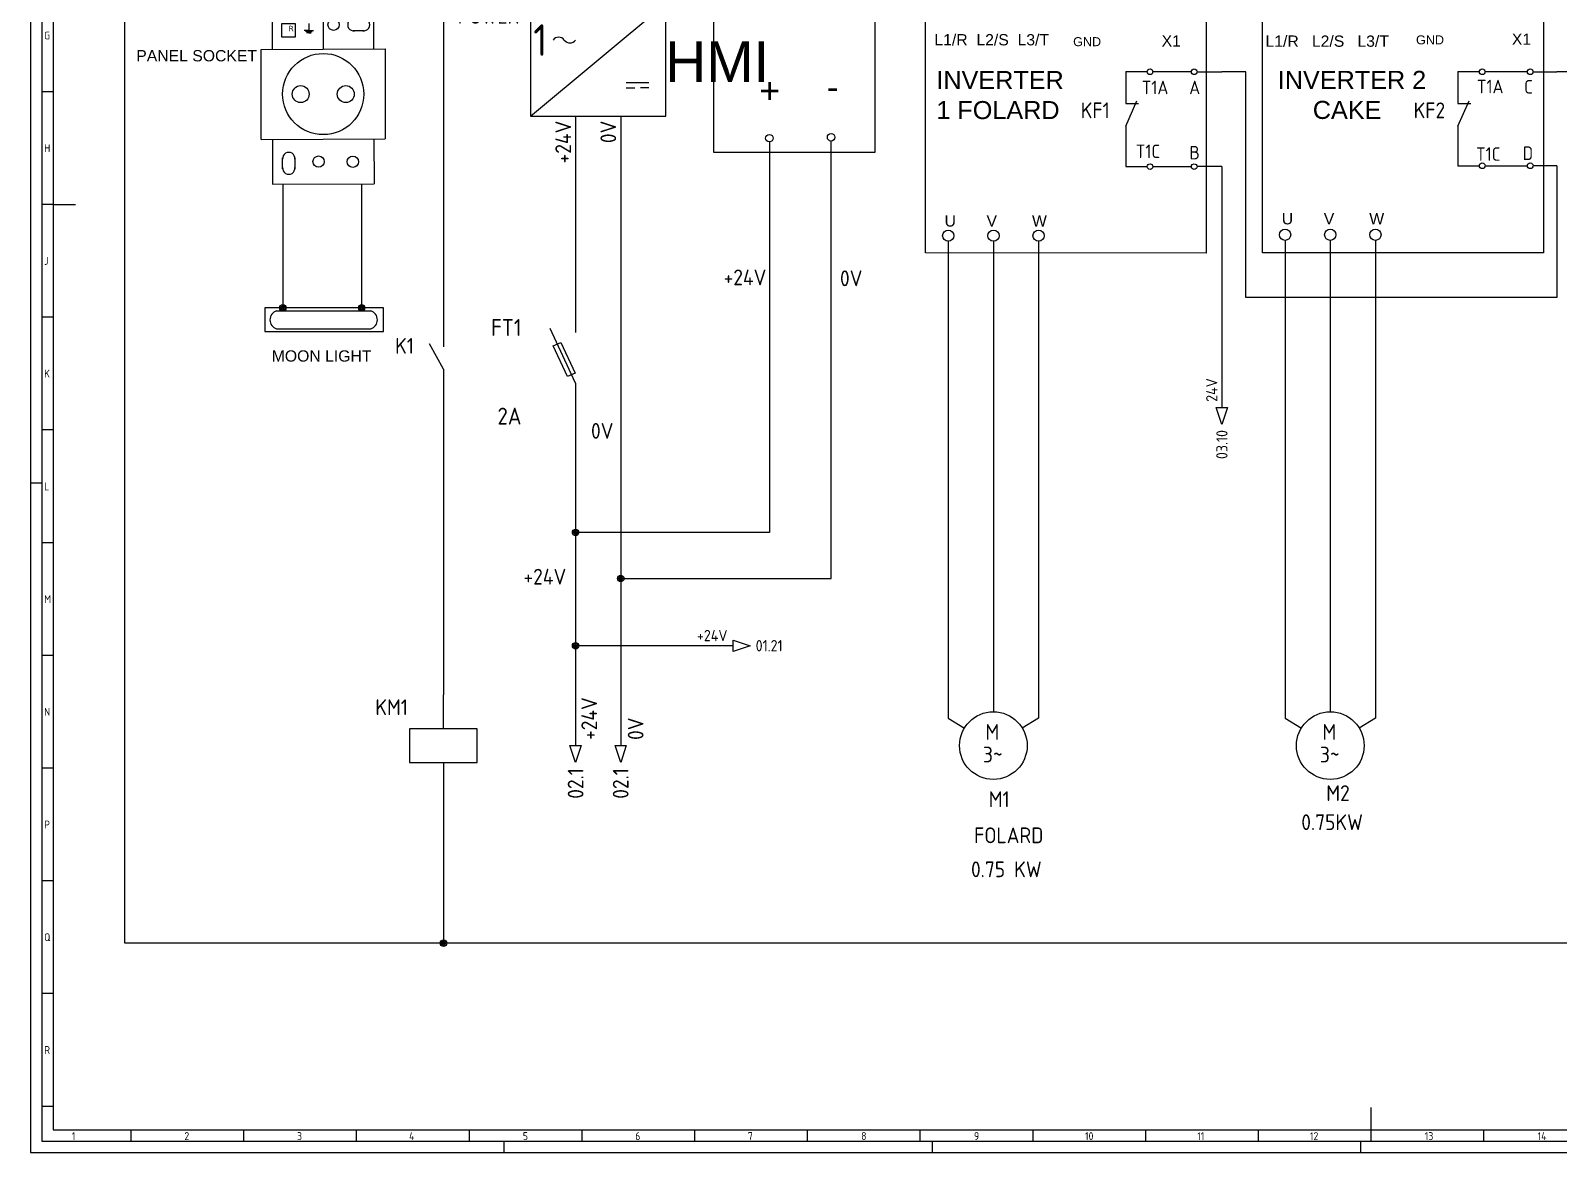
# Model space of a CAD drawing. Header units: millimetres. Extents: x 0 to 1189, y 5 to 846.
# Drawn here: x 0 to 678, y 5 to 503 of the extents above; entities that cross this region are included whole.
import ezdxf
from ezdxf.enums import TextEntityAlignment as Align

# ---------------------------------------------------------------- set-up
doc = ezdxf.new("R2010")
doc.units = ezdxf.units.MM
doc.header["$LTSCALE"] = 12
for name, color, linetype in [('035', 5, 'Continuous'), ('07', 7, 'Continuous'), ('DESC', 7, 'Continuous'), ('MISC', 7, 'Continuous'), ('RED_2.5mm^2', 1, 'Continuous'), ('SYMS', 7, 'Continuous'), ('TAGS', 7, 'Continuous'), ('TERMS', 7, 'Continuous'), ('WIREFIXED', 7, 'Continuous'), ('WIRENO', 7, 'Continuous'), ('WIREREF', 61, 'Continuous'), ('XREF', 7, 'Continuous')]:
    doc.layers.add(name, color=color, linetype=linetype)
doc.styles.add('ISO Proportional', font='isocp.shx')
doc.styles.add('WD_IEC', font='isocp2.shx', dxfattribs={"width": 0.9, "height": 4})

# ---------------------------------------------------------------- blocks, each defined once
blk = doc.blocks.new('IEC_border_a0')
at = {"layer": '035', "color": 0}
for p, q in [((0, 841), (0, 0)), ((10, 470.5), (5.02, 470.5)), ((10, 420.5), (5.02, 420.5)), ((10, 370.5), (5.02, 370.5)), ((10, 320.5), (5.02, 320.5)), ((0, 297), (5, 297)), ((10.02, 270.46), (5.03, 270.46)), ((10.02, 220.46), (5.03, 220.46)), ((10.02, 170.46), (5.03, 170.46)), ((10.02, 120.46), (5.03, 120.46)), ((10.02, 70.46), (5.03, 70.46)), ((10.03, 20.42), (5.05, 20.42)), ((44.5, 10), (44.5, 5)), ((94.5, 10), (94.5, 5)), ((144.5, 10), (144.5, 5)), ((194.5, 10), (194.5, 5)), ((244.5, 10), (244.5, 5)), ((294.5, 10), (294.5, 5)), ((344.5, 10), (344.5, 5)), ((394.5, 10), (394.5, 5)), ((444.5, 10), (444.5, 5)), ((494.5, 10), (494.5, 5)), ((544.5, 10), (544.5, 5)), ((594.5, 10), (594.5, 5)), ((644.5, 10), (644.5, 5)), ((0, 0), (1189, 0)), ((210, 0), (210, 5)), ((400, 0), (400, 5)), ((590, 0), (590, 5))]:
    blk.add_line(p, q, dxfattribs=at)
blk.add_lwpolyline([(10, 10), (1179, 10), (1179, 831), (10, 831)], close=True, dxfattribs=at)
at = {"layer": '07', "color": 0}
for p, q in [((10, 420.5), (20, 420.5)), ((594.5, 20), (594.5, 10))]:
    blk.add_line(p, q, dxfattribs=at)
blk.add_lwpolyline([(5, 5), (1184, 5), (1184, 836), (5, 836)], close=True, dxfattribs=at)
at = {"layer": '035', "color": 0, "style": 'ISO Proportional'}
for s, p in [('G', (6.02, 493.75)), ('H', (6.02, 443.75)), ('J', (6.02, 393.75)), ('K', (6.02, 343.75)), ('L', (6.03, 293.72)), ('M', (6.03, 243.72)), ('N', (6.03, 193.72)), ('P', (6.03, 143.72)), ('Q', (6.03, 93.72)), ('R', (6.05, 43.68)), ('1', (18.31, 5.5)), ('2', (68.23, 5.5)), ('3', (118.18, 5.5)), ('4', (167.88, 5.5)), ('5', (218.34, 5.5)), ('6', (268.19, 5.5)), ('7', (318.17, 5.5)), ('8', (368.42, 5.5)), ('9', (418.46, 5.5)), ('10', (467.72, 5.5)), ('11', (517.49, 5.5)), ('12', (567.49, 5.5)), ('13', (618.42, 5.5)), ('14', (668.46, 5.5))]:
    blk.add_text(s, height=3.5, dxfattribs=at).set_placement(p)
blk = doc.blocks.new('VCR21')
for p, q in [((0, 7.5), (0, 2.5)), ((0, -2.5), (-3.12, 3.12)), ((0, -2.5), (0, -7.5))]:
    blk.add_line(p, q)
at = {"style": 'WD_IEC'}
for tag, p in [('INST', (-5.25, 6.75)), ('LOC', (-5.25, 3.75)), ('TAG2', (-5.25, 0.75)), ('XREF', (-5.25, -3.75)), ('DESC1', (-5.25, -6.75)), ('DESC2', (-5.25, -9.75)), ('DESC3', (-5.25, -12.75))]:
    blk.add_attdef(tag, text='', height=2.5, dxfattribs=at).set_placement(p, align=Align.RIGHT)
blk.add_attdef('TERM01', text='', height=2, rotation=90, dxfattribs=at).set_placement((-1, 7.5), align=Align.RIGHT)
at = {"style": 'WD_IEC', "flags": 1}
for tag, p, height in [('X2TERM01', (0, 7.5), 0.32), ('X4LINK', (-2.75, 0), 0.32), ('X1LINK', (-0.5, 0), 0.32), ('CONTACT', (4, -3.5), 1), ('FAMILY', (4, -5), 1), ('COMMON', (5.25, -4.75), 1), ('X8TERM02', (0, -7.5), 0.32)]:
    blk.add_attdef(tag, p, '', height=height, dxfattribs=at)
at = {"style": 'WD_IEC'}
blk.add_attdef('TERM02', (-1, -7.5), '', height=2, rotation=90, dxfattribs=at)
blk = doc.blocks.new('VPW1_1PH')
for p, q in [((-5, -25), (25, 0)), ((16.25, -17.5), (21.25, -17.5)), ((16.25, -18.75), (18.125, -18.75)), ((21.25, -18.75), (19.375, -18.75))]:
    blk.add_line(p, q)
blk.add_lwpolyline([(-5, 0), (-5, -25), (25, -25), (25, 0)], close=True)
for centre, start, end in [((1.25, -9.0625), 36.869898, 143.130102), ((3.75, -7.1875), 216.869898, 323.130102)]:
    blk.add_arc(centre, 1.5625, start, end)
at = {"style": 'WD_IEC'}
blk.add_text('1', height=7, dxfattribs=at).set_placement((-1.25, -8.125), align=Align.MIDDLE_RIGHT)
for tag, p in [('TERM01', (-1, 1)), ('TERM02', (9, 1)), ('TERM03', (19, 1))]:
    blk.add_attdef(tag, p, '', height=2, rotation=90, dxfattribs=at)
for tag, p in [('INST', (-7.5, 2.5)), ('LOC', (-7.5, -1)), ('TAG1', (-7.5, -4.5)), ('RATING1', (-7.5, -9)), ('XREF', (-7.5, -13)), ('DESC1', (-7.5, -16.85)), ('DESC2', (-7.5, -20.35)), ('DESC3', (-7.5, -23.85))]:
    blk.add_attdef(tag, text='', height=2.5, dxfattribs=at).set_placement(p, align=Align.RIGHT)
at = {"style": 'WD_IEC', "flags": 1}
for tag, p, height in [('X2TERM01', (0, 0), 0.32), ('X2TERM02', (10, 0), 0.32), ('X2TERM03', (20, 0), 0.32), ('MFG', (27.75, -1), 1.5), ('CAT', (27.75, -3.5), 1.5), ('ASSYCODE', (26, -21.5), 1), ('FAMILY', (26, -23), 1), ('CATDESC', (26, -24.5), 1), ('X8TERM04', (5, -25), 0.32), ('X8TERM05', (15, -25), 0.32)]:
    blk.add_attdef(tag, p, '', height=height, dxfattribs=at)
at = {"style": 'WD_IEC'}
for tag, p in [('TERM04', (4, -26)), ('TERM05', (14, -26))]:
    blk.add_attdef(tag, text='', height=2, rotation=90, dxfattribs=at).set_placement(p, align=Align.RIGHT)
blk = doc.blocks.new('VT0_02')
blk.add_circle((0, 0), 1.25)
at = {"style": 'WD_IEC'}
blk.add_attdef('TAG1', text='', height=2.5, dxfattribs=at).set_placement((-0.5, 1.75), align=Align.RIGHT)
at = {"style": 'WD_IEC', "flags": 1}
for tag, p in [('X4TERM01', (-1.25, 0)), ('X2TERM01', (0, 1.25)), ('X1TERM01', (1.25, 0)), ('X8TERM01', (0, -1.25))]:
    blk.add_attdef(tag, p, '', height=0.32, dxfattribs=at)
blk = doc.blocks.new('VMO13')
blk.add_circle((0, 0), 7.5)
at = {"style": 'WD_IEC'}
for tag, p in [('INST', (-12.88, 12.75)), ('LOC', (-12.88, 9.25)), ('TAG1', (-12.88, 5.75)), ('DESC1', (-12.88, 1.5)), ('DESC2', (-12.88, -2)), ('DESC3', (-12.88, -5.5)), ('RATING1', (-12.88, -9)), ('RATING2', (-12.88, -12.5)), ('RATING3', (-12.88, -16)), ('RATING4', (-12.95, -19.58))]:
    blk.add_attdef(tag, text='', height=2.5, dxfattribs=at).set_placement(p, align=Align.RIGHT)
blk.add_attdef('TERM02', (-0.69, 7.75), '', height=2, rotation=90, dxfattribs=at)
at = {"style": 'WD_IEC', "flags": 1}
for tag, p, height in [('MFG', (12.75, 9), 1.5), ('X2TERM02', (0, 7.5), 0.32), ('CAT', (12.75, 6.5), 1.5), ('X0TERM01', (-6.4, 3.9), 0.32), ('X0TERM03', (6.4, 3.9), 0.32), ('X4LINK', (-7.5, 0), 0.32), ('X1LINK', (7.5, 0), 0.32), ('X8TERM04', (0, -7.5), 0.32), ('ASSYCODE', (1, -9), 1), ('FAMILY', (1, -10.5), 1), ('CATDESC', (1, -12), 1)]:
    blk.add_attdef(tag, p, '', height=height, dxfattribs=at)
at = {"style": 'WD_IEC'}
for tag, p in [('TERM01', (-7.35, 4.34)), ('TERM03', (9.35, 4.53)), ('TERM04', (-0.59, -7.92))]:
    blk.add_attdef(tag, text='', height=2, rotation=90, dxfattribs=at).set_placement(p, align=Align.RIGHT)
for tag, p in [('M', (-0.22, 1.27)), ('3~', (-0.12, -3.73))]:
    blk.add_attdef(tag, text='', height=2.5, dxfattribs=at).set_placement(p, align=Align.CENTER)
at = {"lineweight": 15, "style": 'WD_IEC'}
blk.add_attdef('XREF', text='', height=2.5, dxfattribs=at).set_placement((-13.19, -22.86), align=Align.RIGHT)
blk = doc.blocks.new('WD_WNV')
at = {"linetype": 'Continuous', "style": 'WD_IEC', "width": 0.8}
blk.add_attdef('WIRENO', text='', height=2.5, dxfattribs=at).set_placement((-1.6, 0), align=Align.MIDDLE_RIGHT)
at = {"style": 'WD_IEC', "flags": 1}
for tag, p in [('W08USER', (-1, 0.375)), ('W04USER', (-1, 0.875)), ('W05USER', (-1, 0.75)), ('W09USER', (-1, 0.25)), ('W03USER', (-1, 1)), ('W06USER', (-1, 0.625)), ('W07USER', (-1, 0.5)), ('W02USER', (-1, 1.125)), ('W01USER', (-1, 1.25)), ('W10USER', (-1, 0.125))]:
    blk.add_attdef(tag, text='', height=0.08, dxfattribs=at).set_placement(p, align=Align.CENTER)
blk = doc.blocks.new('HA1S4')
blk.add_lwpolyline([(0, -3.75), (-1.25, 0), (1.25, 0)], close=True)
at = {"style": 'WD_IEC', "flags": 8}
blk.add_attdef('WIRENO', (-1, 1.25), '', height=2.5, rotation=90, dxfattribs=at)
at = {"style": 'WD_IEC'}
blk.add_attdef('DESC1', text='', height=2.5, rotation=90, dxfattribs=at).set_placement((1, 1.25), align=Align.TOP_LEFT)
at = {"style": 'WD_IEC', "flags": 1}
blk.add_attdef('X2TERM01', (0, 0), '', height=0.32, dxfattribs=at)
blk.add_attdef('SIGCODE', text='', height=1, dxfattribs=at).set_placement((-2.5, -3.2), align=Align.RIGHT)
at = {"style": 'WD_IEC'}
blk.add_attdef('XREF', text='', height=2.5, rotation=90, dxfattribs=at).set_placement((0, -5), align=Align.MIDDLE_RIGHT)
blk = doc.blocks.new('HT0W02')
blk.add_circle((0, 0), 1.25)
at = {"style": 'WD_IEC'}
for tag, p in [('INST', (-2.25, 6.5)), ('LOC', (-2.25, 3.5)), ('DESC2', (-2.25, -9.25)), ('DESC1', (-2.25, -6.25)), ('DESC3', (-2.25, -12.25))]:
    blk.add_attdef(tag, text='', height=2.5, dxfattribs=at).set_placement(p, align=Align.RIGHT)
at = {"style": 'WD_IEC', "flags": 1}
for tag, p, height in [('ASSYCODE', (2.75, 10.75), 1), ('CATDESC', (2.75, 9.25), 1), ('MFG', (2.75, 7.25), 1.5), ('X4TERM01', (-1.25, 0), 0.25), ('X4TERMDESC01', (-1.25, 0.5), 0.4), ('STRIPSEQ', (0, 0), 0.025), ('X2TERM01', (0, 1.25), 0.25), ('X2TERMDESC01', (0, 1.75), 0.4), ('X1TERM01', (1.25, 0), 0.25), ('X1TERMDESC01', (1.25, 0.5), 0.4), ('CAT', (2.75, 4.75), 1.5), ('LINKTERM', (0, -0.0375), 0.025), ('X8TERM01', (0, -1.25), 0.25), ('X8TERMDESC01', (0, -0.75), 0.4)]:
    blk.add_attdef(tag, p, '', height=height, dxfattribs=at)
at = {"style": 'WD_IEC', "flags": 8}
for tag, p in [('TAGSTRIP', (-2.25, 0.5)), ('WIRENO', (-2.25, -3.25))]:
    blk.add_attdef(tag, text='', height=2.5, dxfattribs=at).set_placement(p, align=Align.RIGHT)
blk = doc.blocks.new('VCR22')
for p, q in [((0, 7.5), (0, 2.5)), ((0, -2.5), (2.5, 3.12)), ((0, 2.5), (2.87, 2.5)), ((0, -2.5), (0, -7.5))]:
    blk.add_line(p, q)
at = {"style": 'WD_IEC'}
for tag, p in [('INST', (-5.25, 5.25)), ('LOC', (-5.25, 2.25)), ('TAG2', (-5.25, -0.75)), ('XREF', (-5.25, -3.75)), ('DESC1', (-5.25, -6.75)), ('DESC2', (-5.25, -9.75)), ('DESC3', (-5.25, -12.75))]:
    blk.add_attdef(tag, text='', height=2.5, dxfattribs=at).set_placement(p, align=Align.RIGHT)
blk.add_attdef('TERM01', text='', height=2, rotation=90, dxfattribs=at).set_placement((-1, 7.5), align=Align.RIGHT)
at = {"style": 'WD_IEC', "flags": 1}
for tag, p, height in [('X2TERM01', (0, 7.5), 0.32), ('X4LINK', (-0.55, 0), 0.32), ('X1LINK', (1.92, 0), 0.32), ('CONTACT', (4, -3.5), 1), ('FAMILY', (4, -5), 1), ('COMMON', (5.25, -4.75), 1), ('X8TERM02', (0, -7.5), 0.32)]:
    blk.add_attdef(tag, p, '', height=height, dxfattribs=at)
at = {"style": 'WD_IEC'}
blk.add_attdef('TERM02', (-1, -7.5), '', height=2, rotation=90, dxfattribs=at)
blk = doc.blocks.new('VMS1')
for p, q in [((0, 2.5), (0, 7.5)), ((0, -2.5), (0, -7.5))]:
    blk.add_line(p, q)
blk.add_lwpolyline([(-5, 2.5), (-5, -2.5), (5, -2.5), (5, 2.5)], close=True)
at = {"style": 'WD_IEC'}
for tag, p in [('INST', (-5.25, 10.5)), ('LOC', (-5.25, 7.5)), ('TAG1', (-5.25, 4.5)), ('DESC1', (-5.25, -6.85)), ('DESC2', (-5.25, -9.85)), ('DESC3', (-5.25, -12.85))]:
    blk.add_attdef(tag, text='', height=2.5, dxfattribs=at).set_placement(p, align=Align.RIGHT)
blk.add_attdef('TERM01', text='', height=2, rotation=90, dxfattribs=at).set_placement((-1, 7.5), align=Align.RIGHT)
at = {"style": 'WD_IEC', "flags": 1}
for tag, p, height in [('X2TERM01', (0, 7.5), 0.32), ('X4LINK', (-5, 0), 0.32), ('X1LINK', (5, 0), 0.32), ('ASSYCODE', (1, -4), 1), ('FAMILY', (1, -5.5), 1), ('CATDESC', (1, -7), 1), ('X8TERM02', (0, -7.5), 0.32)]:
    blk.add_attdef(tag, p, '', height=height, dxfattribs=at)
at = {"style": 'WD_IEC', "flags": 9}
for tag, p in [('MFG', (-6, 1)), ('CAT', (-6, -1.5))]:
    blk.add_attdef(tag, text='', height=1.5, dxfattribs=at).set_placement(p, align=Align.RIGHT)
at = {"style": 'WD_IEC'}
blk.add_attdef('TERM02', (-1, -7.5), '', height=2, rotation=90, dxfattribs=at)
at = {"lineweight": 9, "style": 'WD_IEC'}
for tag, p in [('NO', (-5.5, -16.5)), ('NC', (-5.5, -19.5))]:
    blk.add_attdef(tag, text='', height=2.5, dxfattribs=at).set_placement(p, align=Align.TOP_RIGHT)
for tag, p in [('XREFNO', (-4, -16.5)), ('XREFNC', (-4, -19.5))]:
    blk.add_attdef(tag, text='', height=2.5, dxfattribs=at).set_placement(p, align=Align.TOP_LEFT)
blk = doc.blocks.new('P')
for p, q in [((0, 20), (0, 40)), ((0.03, 34.95), (22.5, 35)), ((22.5, 35), (22.5, 20)), ((44.99, 20.21), (44.99, 40.21)), ((10.11, 31.24), (10.11, 31.24)), ((10.11, 31.24), (10.11, 31.24)), ((10.11, 31.24), (10.11, 31.24)), ((16.11, 28.24), (14.11, 28.24)), ((16.11, 27.74), (14.61, 27.74)), ((16.11, 27.24), (15.11, 27.24)), ((16.11, 31.24), (16.11, 28.24)), ((16.11, 28.24), (16.11, 28.24)), ((16.11, 28.24), (16.11, 28.24)), ((16.11, 28.24), (18.11, 28.24)), ((16.11, 27.74), (17.61, 27.74)), ((16.11, 27.24), (17.11, 27.24)), ((-5, 19.83), (50, 20.11)), ((-5, -20.17), (50, -19.89)), ((0, -20), (0.06, -40)), ((45, -19.8), (45.06, -39.8)), ((0.06, -40), (45.06, -39.8))]:
    blk.add_line(p, q)
for points in [[(0, 40), (44.99, 40.21)], [(35.83, 33.47), (40.62, 33.47)], [(40.62, 28.02), (35.83, 28.02)], [(-5, -20.17), (-5, 19.83)], [(50, 20.11), (50, -19.89)], [(4.49, -33.11), (4.49, -28.33)], [(9.95, -28.33), (9.95, -33.11)]]:
    blk.add_lwpolyline(points)
blk.add_lwpolyline([(4.11, 31.24), (10.11, 31.24), (10.11, 25.24), (4.11, 25.24)], close=True)
for centre, radius in [((27.1, 30.75), 2.5), ((22.5, 0), 18), ((20.46, -29.94), 2.5), ((35.64, -30.04), 2.5)]:
    blk.add_circle(centre, radius)
for centre, start, end in [((36.09, 30.75), 84.52869, 275.47131), ((40.36, 30.75), 264.52869, 95.47131), ((7.22, -28.59), 354.52869, 185.47131), ((7.22, -32.85), 174.52869, 5.47131)]:
    blk.add_arc(centre, 2.74, start, end)
at = {"layer": 'SYMS', "xscale": 3, "yscale": 3, "zscale": 3}
for p in [(12.5, 0), (32.5, 0)]:
    blk.add_blockref('VT0_02', p, dxfattribs=at)
at = {"insert": (4.88, 30.28), "char_height": 2.5, "attachment_point": 1}
blk.add_mtext_dynamic_manual_height_columns('{\\fVerdana|b0|i0|c0|p34;^I R}', width=4.6017, gutter_width=12.5, heights=[0], dxfattribs=at)
blk = doc.blocks.new('WDDOT')
for radius in [0.72, 0.449, 0.223]:
    blk.add_circle((0, 0), radius)
blk = doc.blocks.new('HA1S1')
blk.add_lwpolyline([(0, 1.25), (3.75, 0), (0, -1.25)], close=True)
at = {"style": 'WD_IEC'}
for tag, height, flags, p in [('WIRENO', 2.5, 8, (-1.25, 1)), ('SIGCODE', 1, 1, (5, 1.8))]:
    blk.add_attdef(tag, text='', height=height, dxfattribs=dict(at, flags=flags)).set_placement(p, align=Align.RIGHT)
at = {"style": 'WD_IEC', "flags": 1}
blk.add_attdef('X4TERM01', (0, 0), '', height=0.32, dxfattribs=at)
at = {"style": 'WD_IEC'}
blk.add_attdef('XREF', text='', height=2.5, dxfattribs=at).set_placement((5, 0), align=Align.MIDDLE_LEFT)
blk.add_attdef('DESC1', text='', height=2.5, dxfattribs=at).set_placement((-1.25, -1), align=Align.TOP_RIGHT)
blk = doc.blocks.new('VFU1FS')
for p, q in [((0, 7.5), (0, 3.75)), ((0, -3.75), (-3.75, 4.38)), ((0, -3.75), (0, -7.5))]:
    blk.add_line(p, q)
blk.add_lwpolyline([(-1.19, -2.76), (-3.3, 1.77), (-2.17, 2.3), (-0.06, -2.24)], close=True)
at = {"style": 'WD_IEC'}
for tag, p in [('INST', (-8, 10.25)), ('LOC', (-8, 6.75)), ('TAG1', (-8, 3.25)), ('RATING1', (-8, -1.35)), ('DESC1', (-8, -9.85)), ('DESC2', (-8, -13.35)), ('DESC3', (-8, -16.85))]:
    blk.add_attdef(tag, text='', height=2.5, dxfattribs=at).set_placement(p, align=Align.RIGHT)
blk.add_attdef('TERM01', text='', height=2, rotation=90, dxfattribs=at).set_placement((-1, 7.5), align=Align.RIGHT)
at = {"style": 'WD_IEC', "flags": 1}
for tag, p, height in [('X2TERM01', (0, 7.5), 0.32), ('MFG', (2.75, 6.5), 1.5), ('CAT', (2.75, 4), 1.5), ('X4LINK', (-2.48, 0), 0.32), ('X1LINK', (-1.1, 0), 0.32), ('ASSYCODE', (1, -4), 1), ('FAMILY', (1, -5.5), 1), ('CATDESC', (1, -7), 1), ('X8TERM02', (0, -7.5), 0.32)]:
    blk.add_attdef(tag, p, '', height=height, dxfattribs=at)
at = {"style": 'WD_IEC'}
blk.add_attdef('TERM02', (-1, -7.5), '', height=2, rotation=90, dxfattribs=at)
at = {"lineweight": 15, "style": 'WD_IEC'}
blk.add_attdef('XREF', text='', height=2.5, dxfattribs=at).set_placement((-8, -6), align=Align.RIGHT)

msp = doc.modelspace()

# ---------------------------------------------------------------- linework, layer by layer
at = {"color": 0}
for points in [[(374.7, 514.45), (302.95, 514.45), (302.95, 448.69), (374.7, 448.69)], [(396.91, 514.45), (521.51, 514.32), (521.51, 403.93), (396.91, 404.07)], [(546.51, 514.45), (671.12, 514.45), (671.12, 404.07), (546.51, 404.07)]]:
    msp.add_lwpolyline(points, close=True, dxfattribs=at)
at = {"layer": 'RED_2.5mm^2', "color": 0}
for p, q in [((41.83, 97.76), (41.83, 736.65)), ((183.14, 654.78), (183.14, 372.39)), ((485.75, 484.49), (495.32, 484.49)), ((485.75, 484.49), (485.75, 480.23)), ((495.32, 484.34), (495.32, 484.34)), ((497.82, 484.49), (514.89, 484.49)), ((517.39, 484.34), (528.43, 484.34)), ((539.1, 484.34), (528.43, 484.34)), ((539.1, 384.18), (539.1, 484.34)), ((633.1, 484.49), (642.66, 484.49)), ((633.1, 484.49), (633.1, 480.23)), ((642.66, 484.34), (642.66, 484.34)), ((645.16, 484.49), (663.95, 484.49)), ((666.45, 484.34), (676.94, 484.34)), ((689.34, 484.34), (676.94, 484.34)), ((241.76, 464.66), (241.76, 379.89)), ((261.76, 464.66), (261.76, 185.43)), ((327.74, 453.22), (327.74, 280.01)), ((355.1, 259.56), (355.1, 453.61)), ((485.75, 450.23), (485.75, 442.27)), ((633.1, 450.23), (633.1, 442.66)), ((642.66, 449.13), (642.66, 449.13)), ((485.75, 442.27), (495.32, 442.27)), ((497.82, 442.27), (514.89, 442.27)), ((528.43, 442.27), (517.39, 442.27)), ((528.43, 442.27), (528.43, 335.42)), ((633.1, 442.66), (642.66, 442.66)), ((645.16, 442.66), (663.95, 442.66)), ((676.94, 442.66), (666.45, 442.66)), ((676.94, 442.66), (676.94, 384.18)), ((111.94, 434.47), (111.94, 379.59)), ((146.87, 379.59), (146.87, 434.53)), ((407.06, 409.57), (407.06, 197.62)), ((427.06, 409.57), (427.06, 200.43)), ((447.06, 409.57), (447.06, 197.62)), ((556.51, 409.57), (556.51, 197.62)), ((576.51, 409.57), (576.51, 200.43)), ((596.51, 409.57), (596.51, 197.62)), ((156.5, 379.59), (103.85, 379.59)), ((103.85, 379.59), (103.85, 369.06)), ((156.5, 369.06), (156.5, 379.59)), ((676.94, 384.18), (539.1, 384.18)), ((109.11, 378.23), (150.91, 378.23)), ((103.85, 369.06), (156.5, 369.06)), ((109.11, 370.33), (150.91, 370.33)), ((183.14, 342.39), (183.14, 207.93)), ((241.76, 334.89), (241.76, 185.43)), ((327.74, 280.01), (241.76, 280.01)), ((261.76, 259.56), (355.1, 259.56)), ((311.63, 229.74), (241.76, 229.74)), ((407.06, 197.62), (414.25, 193.23)), ((447.06, 197.62), (439.87, 193.23)), ((556.51, 197.62), (563.71, 193.23)), ((596.51, 197.62), (589.32, 193.23)), ((183.14, 162.93), (183.14, 97.76)), ((1148.75, 97.76), (41.83, 97.76))]:
    msp.add_line(p, q, dxfattribs=at)
for centre, start, end in [((110.27, 374.28), 106.26251, 253.73749), ((149.76, 374.28), 286.26251, 73.73749)]:
    msp.add_arc(centre, 4.11, start, end, dxfattribs=at)

# ---------------------------------------------------------------- block references
at = {"color": 0}
msp.add_blockref('IEC_border_a0', (0, 4.94), dxfattribs=at)
msp.add_blockref('P', (107.32, 474.45))
at = {"layer": 'SYMS', "color": 0}
ref = msp.add_blockref('VPW1_1PH', (231.76, 514.66), dxfattribs=dict(at, xscale=2, yscale=2, zscale=2))
ref.add_attrib('TERM05', '0V', dxfattribs={"layer": 'TERMS', "height": 7, "rotation": 90, "style": 'WD_IEC'}).set_placement((259.76, 462.66), align=Align.RIGHT)
ref.add_attrib('TERM04', '+24V', dxfattribs={"layer": 'TERMS', "height": 7, "rotation": 90, "style": 'WD_IEC'}).set_placement((239.76, 462.66), align=Align.RIGHT)
ref.add_attrib('TERM03', 'N', (269.76, 516.66), dxfattribs={"layer": 'TERMS', "height": 7, "rotation": 90, "style": 'WD_IEC'})
ref.add_attrib('TERM02', 'PE', (249.76, 516.66), dxfattribs={"layer": 'TERMS', "height": 7, "rotation": 90, "style": 'WD_IEC'})
ref.add_attrib('TERM01', 'L', (229.76, 516.66), dxfattribs={"layer": 'TERMS', "height": 7, "rotation": 90, "style": 'WD_IEC'})
ref.add_attrib('TAG1', 'POWER', dxfattribs={"layer": 'TAGS', "height": 7, "style": 'WD_IEC'}).set_placement((216.76, 505.66), align=Align.RIGHT)
ref = msp.add_blockref('HT0W02', (496.57, 484.34), dxfattribs=at)
ref.add_attrib('TAGSTRIP', 'T1A', dxfattribs={"layer": 'TAGS', "height": 6, "style": 'WD_IEC', "flags": 8}).set_placement((504.68, 474.39), align=Align.RIGHT)
ref = msp.add_blockref('HT0W02', (516.14, 484.34), dxfattribs=at)
ref.add_attrib('TAGSTRIP', 'A', dxfattribs={"layer": 'TAGS', "height": 6, "style": 'WD_IEC', "flags": 8}).set_placement((518.78, 474.39), align=Align.RIGHT)
ref = msp.add_blockref('HT0W02', (643.91, 484.34), dxfattribs=at)
ref.add_attrib('TAGSTRIP', 'T1A', dxfattribs={"layer": 'TAGS', "height": 6, "style": 'WD_IEC', "flags": 8}).set_placement((653.32, 474.8), align=Align.RIGHT)
ref = msp.add_blockref('HT0W02', (665.2, 484.34), dxfattribs=at)
ref.add_attrib('TAGSTRIP', 'C', dxfattribs={"layer": 'TAGS', "height": 6, "style": 'WD_IEC', "flags": 8}).set_placement((666.36, 474.68), align=Align.RIGHT)
ref = msp.add_blockref('VCR22', (485.75, 465.23), dxfattribs=dict(at, xscale=2, yscale=2, zscale=2))
ref.add_attrib('TAG2', 'KF1', dxfattribs={"layer": 'TAGS', "height": 7, "style": 'WD_IEC'}).set_placement((478.66, 463.73), align=Align.RIGHT)
ref = msp.add_blockref('VCR22', (633.1, 465.23), dxfattribs=dict(at, xscale=2, yscale=2, zscale=2))
ref.add_attrib('TAG2', 'KF2', dxfattribs={"layer": 'TAGS', "height": 7, "style": 'WD_IEC'}).set_placement((627.46, 463.73), align=Align.RIGHT)
for name, p, xscale, yscale, zscale in [('VT0_02', (327.74, 454.89), 1.343140914178041, 1.343140914178041, 1.343140914178041), ('VT0_02', (355.1, 455.29), 1.343140914178041, 1.343140914178041, 1.343140914178041), ('VT0_02', (407.06, 411.64), 2, 2, 2), ('VT0_02', (427.12, 411.64), 2, 2, 2), ('VT0_02', (447.12, 411.64), 2, 2, 2), ('VT0_02', (556.46, 412.07), 2, 2, 2), ('VT0_02', (576.51, 412.07), 2, 2, 2), ('VT0_02', (596.51, 412.07), 2, 2, 2), ('WDDOT', (111.94, 379.59), 2, 2, 2), ('WDDOT', (146.87, 379.59), 2, 2, 2), ('WDDOT', (241.76, 280.01), 2, 2, 2), ('WDDOT', (261.76, 259.56), 2, 2, 2), ('WDDOT', (241.76, 229.74), 2, 2, 2), ('WDDOT', (183.14, 97.76), 2, 2, 2)]:
    msp.add_blockref(name, p, dxfattribs=dict(at, xscale=xscale, yscale=yscale, zscale=zscale))
ref = msp.add_blockref('HT0W02', (496.57, 442.27), dxfattribs=at)
ref.add_attrib('TAGSTRIP', 'T1C', dxfattribs={"layer": 'TAGS', "height": 6, "style": 'WD_IEC', "flags": 8}).set_placement((501.04, 446.06), align=Align.RIGHT)
ref = msp.add_blockref('HT0W02', (516.14, 442.27), dxfattribs=at)
ref.add_attrib('TAGSTRIP', 'B', dxfattribs={"layer": 'TAGS', "height": 6, "style": 'WD_IEC', "flags": 8}).set_placement((518.65, 445.45), align=Align.RIGHT)
ref = msp.add_blockref('HT0W02', (643.91, 442.66), dxfattribs=at)
ref.add_attrib('TAGSTRIP', 'T1C', dxfattribs={"layer": 'TAGS', "height": 6, "style": 'WD_IEC', "flags": 8}).set_placement((651.98, 444.85), align=Align.RIGHT)
ref = msp.add_blockref('HT0W02', (665.2, 442.66), dxfattribs=at)
ref.add_attrib('TAGSTRIP', 'D', dxfattribs={"layer": 'TAGS', "height": 6, "style": 'WD_IEC', "flags": 8}).set_placement((666.46, 445.21), align=Align.RIGHT)
ref = msp.add_blockref('VFU1FS', (241.76, 357.39), dxfattribs=dict(at, xscale=3, yscale=3, zscale=3))
ref.add_attrib('DESC1', '2A', dxfattribs={"layer": 'DESC', "height": 7.5, "style": 'WD_IEC'}).set_placement((217.76, 327.84), align=Align.RIGHT)
ref.add_attrib('TAG1', 'FT1', dxfattribs={"layer": 'TAGS', "height": 7.5, "style": 'WD_IEC'}).set_placement((217.76, 367.14), align=Align.RIGHT)
ref = msp.add_blockref('VCR21', (183.14, 357.39), dxfattribs=dict(at, xscale=2, yscale=2, zscale=2))
ref.add_attrib('TAG2', 'K1', dxfattribs={"layer": 'TAGS', "height": 7, "style": 'WD_IEC'}).set_placement((170.06, 359.26), align=Align.RIGHT)
ref = msp.add_blockref('HA1S4', (528.43, 335.42), dxfattribs=dict(at, xscale=2, yscale=2, zscale=2))
ref.add_attrib('XREF', '03.10', dxfattribs={"layer": 'XREF', "height": 5, "rotation": 90, "style": 'WD_IEC'}).set_placement((528.43, 325.42), align=Align.MIDDLE_RIGHT)
ref.add_attrib('WIRENO', '24V', (526.43, 337.92), dxfattribs={"layer": 'WIREREF', "height": 5, "rotation": 90, "style": 'WD_IEC', "flags": 8})
ref = msp.add_blockref('HA1S1', (311.63, 229.74), dxfattribs=dict(at, xscale=2, yscale=2, zscale=2))
ref.add_attrib('XREF', '01.21', dxfattribs={"layer": 'XREF', "height": 5, "style": 'WD_IEC'}).set_placement((321.63, 229.74), align=Align.MIDDLE_LEFT)
ref.add_attrib('WIRENO', '+24V', dxfattribs={"layer": 'WIREREF', "height": 5, "style": 'WD_IEC', "flags": 8}).set_placement((309.13, 231.74), align=Align.RIGHT)
ref = msp.add_blockref('VMS1', (183.14, 185.43), dxfattribs=dict(at, xscale=3, yscale=3, zscale=3))
ref.add_attrib('TAG1', 'KM1', dxfattribs={"layer": 'TAGS', "height": 7, "style": 'WD_IEC'}).set_placement((167.39, 198.93), align=Align.RIGHT)
ref = msp.add_blockref('HA1S4', (241.76, 185.43), dxfattribs=dict(at, xscale=2, yscale=2, zscale=2))
ref.add_attrib('XREF', '02.1', dxfattribs={"layer": 'XREF', "height": 7, "rotation": 90, "style": 'WD_IEC'}).set_placement((241.76, 175.43), align=Align.MIDDLE_RIGHT)
ref.add_attrib('WIRENO', '+24V', (251.31, 187.93), dxfattribs={"layer": 'WIREREF', "height": 7, "rotation": 90, "style": 'WD_IEC', "flags": 8})
ref = msp.add_blockref('HA1S4', (261.76, 185.43), dxfattribs=dict(at, xscale=2, yscale=2, zscale=2))
ref.add_attrib('XREF', '02.1', dxfattribs={"layer": 'XREF', "height": 7, "rotation": 90, "style": 'WD_IEC'}).set_placement((261.76, 175.43), align=Align.MIDDLE_RIGHT)
ref.add_attrib('WIRENO', '0V', (271.9, 187.93), dxfattribs={"layer": 'WIREREF', "height": 7, "rotation": 90, "style": 'WD_IEC', "flags": 8})
ref = msp.add_blockref('VMO13', (427.06, 185.43), dxfattribs=dict(at, xscale=2, yscale=2, zscale=2))
ref.add_attrib('M', 'M', dxfattribs={"layer": 'MISC', "height": 7, "style": 'WD_IEC'}).set_placement((426.61, 187.96), align=Align.CENTER)
ref.add_attrib('3~', '3~', dxfattribs={"layer": 'MISC', "height": 7, "style": 'WD_IEC'}).set_placement((426.82, 177.96), align=Align.CENTER)
ref.add_attrib('DESC2', '0.75 KW', dxfattribs={"layer": 'DESC', "height": 7, "style": 'WD_IEC'}).set_placement((448.49, 127.03), align=Align.RIGHT)
ref.add_attrib('DESC1', 'FOLARD', dxfattribs={"layer": 'DESC', "height": 7, "style": 'WD_IEC'}).set_placement((449.25, 142.13), align=Align.RIGHT)
ref.add_attrib('TAG1', 'M1', dxfattribs={"layer": 'TAGS', "height": 7, "style": 'WD_IEC'}).set_placement((434.29, 158.15), align=Align.RIGHT)
ref = msp.add_blockref('VMO13', (576.51, 185.43), dxfattribs=dict(at, xscale=2, yscale=2, zscale=2))
ref.add_attrib('M', 'M', dxfattribs={"layer": 'MISC', "height": 7, "style": 'WD_IEC'}).set_placement((576.07, 187.96), align=Align.CENTER)
ref.add_attrib('3~', '3~', dxfattribs={"layer": 'MISC', "height": 7, "style": 'WD_IEC'}).set_placement((576.27, 177.96), align=Align.CENTER)
ref.add_attrib('DESC2', '0.75KW', dxfattribs={"layer": 'DESC', "height": 7, "style": 'WD_IEC'}).set_placement((590.98, 147.94), align=Align.RIGHT)
ref.add_attrib('TAG1', 'M2', dxfattribs={"layer": 'TAGS', "height": 7, "style": 'WD_IEC'}).set_placement((585.15, 160.85), align=Align.RIGHT)
at = {"layer": 'WIREFIXED', "color": 0}
ref = msp.add_blockref('WD_WNV', (261.76, 325.04), dxfattribs=dict(at, xscale=2, yscale=2, zscale=2))
ref.add_attrib('WIRENOF', '0V', dxfattribs={"linetype": 'Continuous', "height": 7, "style": 'WD_IEC'}).set_placement((258.56, 325.04), align=Align.MIDDLE_RIGHT)
ref = msp.add_blockref('WD_WNV', (241.76, 260.16), dxfattribs=dict(at, xscale=2, yscale=2, zscale=2))
ref.add_attrib('WIRENOF', '+24V', dxfattribs={"linetype": 'Continuous', "height": 7, "style": 'WD_IEC'}).set_placement((237.61, 260.35), align=Align.MIDDLE_RIGHT)
at = {"layer": 'WIRENO', "color": 0}
ref = msp.add_blockref('WD_WNV', (334.94, 393.13), dxfattribs=dict(at, xscale=2, yscale=2, zscale=2))
ref.add_attrib('WIRENO', '+24V', dxfattribs={"linetype": 'Continuous', "height": 7, "style": 'WD_IEC'}).set_placement((326.39, 393.13), align=Align.MIDDLE_RIGHT)
ref = msp.add_blockref('WD_WNV', (319.31, 407.78), dxfattribs=dict(at, xscale=2, yscale=2, zscale=2))
ref.add_attrib('WIRENO', '0V', dxfattribs={"linetype": 'Continuous', "height": 7, "style": 'WD_IEC'}).set_placement((368.99, 392.72), align=Align.MIDDLE_RIGHT)

# ---------------------------------------------------------------- texts
at = {"color": 0, "attachment_point": 1}
for s, width, gutter_width, heights, insert, char_height in [('\\pxqc;\\P\\pqj;   {\\f@Arial Unicode MS|b0|i0|c0|p34;HMI}', 131.2028, 90.22, [51.89], (261.38, 527.91), 18.0435), ('{\\f@Arial Unicode MS|b0|i0|c178|p34; \\f@Arial Unicode MS|b0|i0|c0|p34; L1/R  L2/S  L3/T}', 101.4016, 25, [0], (397.03, 501.06), 5), ('{\\fArial|b0|i0|c0|p34;GND}', 8.574, 25, [0], (462.44, 499.7), 4), ('{\\fArial|b0|i0|c0|p34; X1}', 10.0587, 25, [0], (499.76, 500.54), 5), ('{\\f@Arial Unicode MS|b0|i0|c178|p34; \\f@Arial Unicode MS|b0|i0|c0|p34; L1/R   L2/S   L3/T}', 59.1741, 25, [0], (543.9, 500.44), 5), ('{\\fArial|b0|i0|c0|p34;GND}', 8.574, 25, [0], (614.54, 500.5), 4), ('{\\fArial|b0|i0|c0|p34; X1}', 11.6006, 25, [0], (655.11, 501.31), 5), ('{\\fArial|b0|i0|c0|p34;\\H1.6x;INVERTER 1 FOLARD\\P      }', 64.4045, 25, [0], (401.79, 484.69), 5), ('{\\fArial|b0|i0|c0|p34;INVERTER 2\\P     CAKE}', 66.1216, 12.5, [0], (553.22, 484.76), 8), ('\\W1;{\\fArial|b0|i0|c0|p34;  \\H1.6x;+}', 4.287, 12.5, [0], (323.26, 481.63), 7), ('\\W1;{\\fArial|b0|i0|c0|p34;  \\H1.6x;-}', 4.287, 12.5, [0], (353.12, 483.26), 7), ('\\pxt13;{\\f@Arial Unicode MS|b0|i0|c178|p34;  \\f@Arial Unicode MS|b0|i0|c0|p34;U       V        W               }', 53.2085, 12.5, [0], (401.52, 420.7), 5), ('{\\f@Arial Unicode MS|b0|i0|c0|p34;  U       V        W               }', 94.4549, 12.5, [0], (551.12, 421.65), 5)]:
    msp.add_mtext_dynamic_manual_height_columns(s, width=width, gutter_width=gutter_width, heights=heights, dxfattribs=dict(at, insert=insert, char_height=char_height))
at = {"layer": 'RED_2.5mm^2', "color": 0, "char_height": 5, "attachment_point": 1}
for s, insert in [('{\\f@Arial Unicode MS|b0|i0|c0|p34;PANEL SOCKET}', (46.89, 493.97)), ('{\\f@Arial Unicode MS|b0|i0|c0|p34;MOON LIGHT}', (106.98, 360.77))]:
    msp.add_mtext_dynamic_manual_height_columns(s, width=62.3818, gutter_width=35, heights=[0], dxfattribs=dict(at, insert=insert))

doc.saveas('drawing.dxf')
